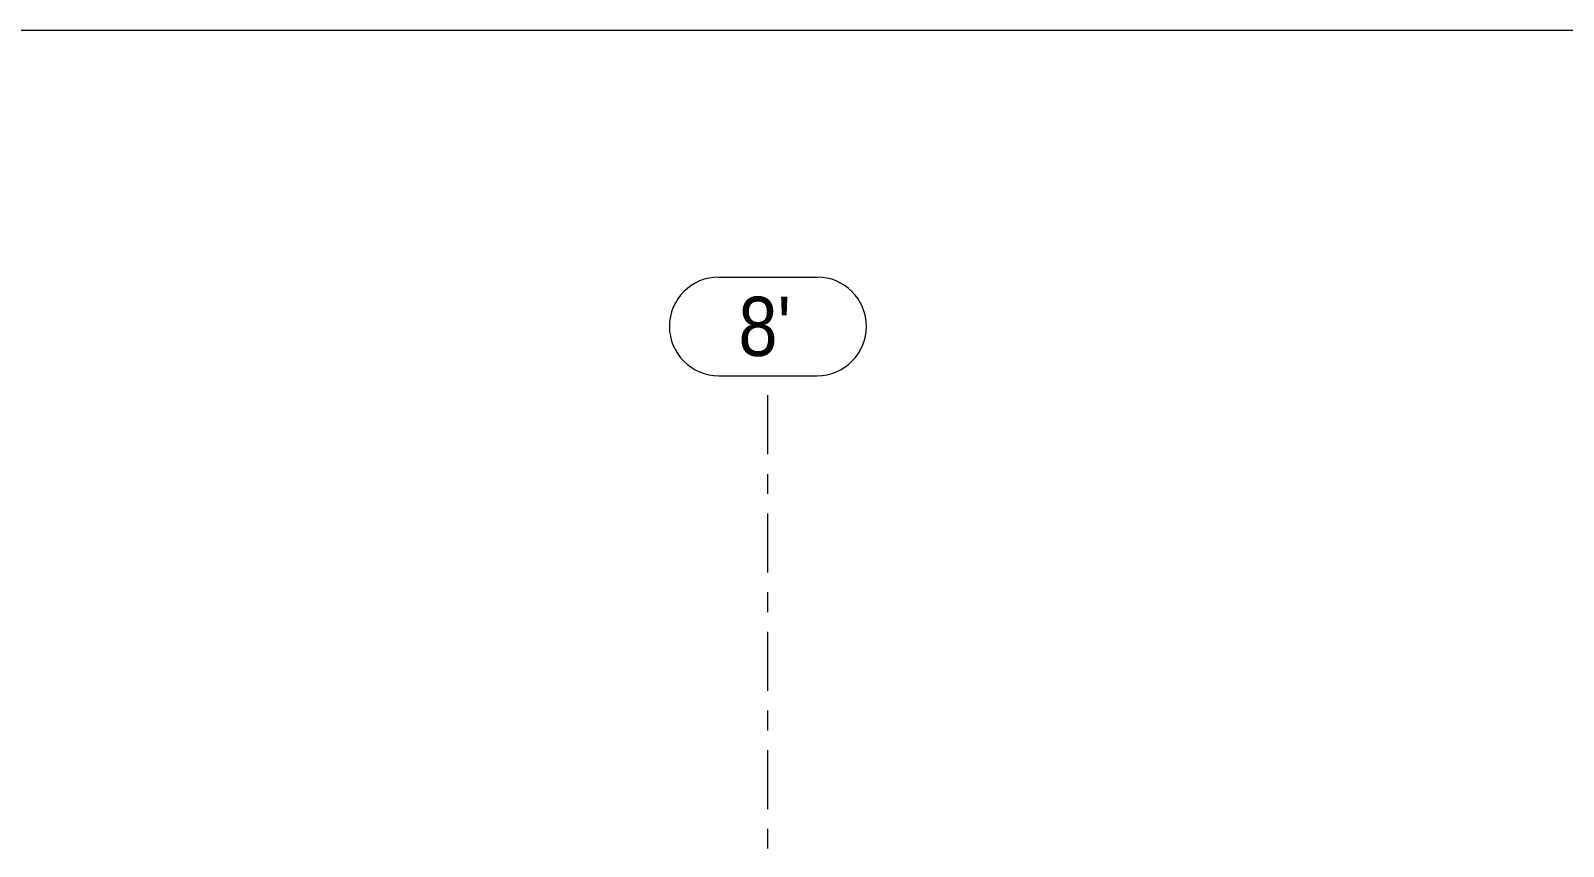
# Model space of a CAD drawing. Header units: millimetres. Extents: x -49 to 773, y -73 to 501.
# Drawn here: x 184.7 to 262.4, y 459.2 to 500.5 of the extents above; entities that cross this region are included whole.
import ezdxf

# ---------------------------------------------------------------- set-up
doc = ezdxf.new("R2010")
doc.units = ezdxf.units.MM
doc.linetypes.add('XKITLINE00', pattern=[0])
doc.linetypes.add('XKITLINE03', pattern=[6, 3, -1, 1, -1])
doc.layers.add('DrawingSheet', color=5, linetype='Continuous', lineweight=0)
doc.layers.add('S-grid', color=1, linetype='Continuous', lineweight=0)
doc.styles.add('ARIAL', font='ARIAL.TTF')

# ---------------------------------------------------------------- blocks, each defined once
blk = doc.blocks.new('*A398')
at = {"layer": 'DrawingSheet', "color": 5, "linetype": 'XKITLINE00', "lineweight": 0}
blk.add_line((773.263, 500.541), (-46.737, 500.541), dxfattribs=at)
blk = doc.blocks.new('*A1571')
at = {"layer": 'S-grid', "color": 1, "linetype": 'XKITLINE03', "lineweight": 0}
blk.add_line((222.083, 335.053), (222.083, 483.041), dxfattribs=at)
at = {"layer": 'S-grid', "color": 3, "style": 'ARIAL', "width": 0.85}
blk.add_text("8'", height=3, dxfattribs=at).set_placement((220.589, 484.041))
blk = doc.blocks.new('*A1696')
at = {"layer": 'S-grid', "color": 1, "linetype": 'XKITLINE00', "lineweight": 0}
for p, q in [((219.589, 488.041), (224.577, 488.041)), ((219.589, 483.041), (224.577, 483.041))]:
    blk.add_line(p, q, dxfattribs=at)
for centre, start, end in [((219.589, 485.541), 90, 270), ((224.577, 485.541), 270, 90)]:
    blk.add_arc(centre, 2.5, start, end, dxfattribs=at)

msp = doc.modelspace()

# ---------------------------------------------------------------- block references
at = {"lineweight": 0}
for name in ['*A398', '*A1696', '*A1571']:
    msp.add_blockref(name, (0, 0), dxfattribs=at)

doc.saveas('drawing.dxf')
